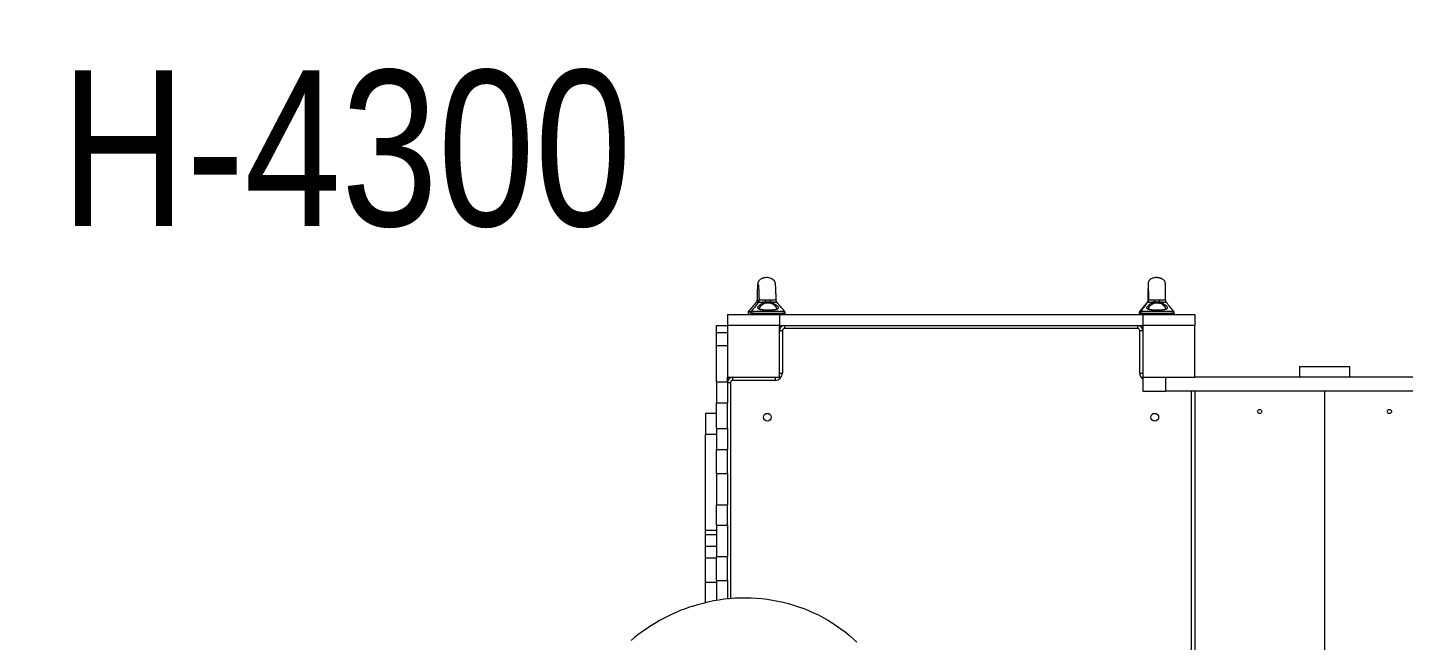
# Model space of a CAD drawing. Header units: millimetres. Extents: x -8607 to 7621, y -5747 to 4382.
# Drawn here: x -5625 to -2975, y 774 to 1955 of the extents above; entities that cross this region are included whole.
import ezdxf

# ---------------------------------------------------------------- set-up
doc = ezdxf.new("R2010")
doc.units = ezdxf.units.MM
for name, color, linetype in [('DIKOM_ОБЪЕКТ', 7, 'Continuous'), ('DIKOM_РАЗМЕР_ЗОНА', 7, 'Continuous'), ('DIKOM_РАЗМЕР_ОБЪЕКТА', 7, 'Continuous')]:
    doc.layers.add(name, color=color, linetype=linetype)
doc.styles.add('style1', font='arial.ttf', dxfattribs={"width": 0.8})
doc.dimstyles.new('1-50', dxfattribs={"dimtxt": 300, "dimasz": 200, "dimexe": 100, "dimexo": 0, "dimgap": 100, "dimtad": 1, "dimtxsty": 'style1', "dimcen": 200, "dimclrd": 7, "dimclre": 7, "dimclrt": 7, "dimadec": 1, "dimazin": 2, "dimtfac": 1, "dimtmove": 0, "dimatfit": 2, "dimfxl": 0, "dimlwd": 25, "dimlwe": 18, "dimarcsym": 0})

# ---------------------------------------------------------------- blocks, each defined once
blk = doc.blocks.new('*D10')
at = {"layer": 'Defpoints', "color": 0, "transparency": 16777216}
for p in [(1185.1, 4381.6), (-8157.3, -4329.5), (-3835.9, -4329.5)]:
    blk.add_point(p, dxfattribs=at)
at = {"layer": 'DIKOM_РАЗМЕР_ЗОНА', "color": 7, "lineweight": 18, "transparency": 16777216}
for p, q in [((1185.1, 4381.6), (-8257.3, 4381.6)), ((-3835.9, -4329.5), (-8257.3, -4329.5))]:
    blk.add_line(p, q, dxfattribs=at)
at = {"layer": 'DIKOM_РАЗМЕР_ЗОНА', "color": 7, "lineweight": 25, "transparency": 16777216}
blk.add_line((-8157.3, 4181.6), (-8157.3, -4129.5), dxfattribs=at)
at = {"layer": 'DIKOM_РАЗМЕР_ЗОНА', "color": 7, "transparency": 16777216}
for points in [[(-8190.7, 4181.6), (-8124, 4181.6), (-8157.3, 4381.6)], [(-8190.7, -4129.5), (-8124, -4129.5), (-8157.3, -4329.5)]]:
    blk.add_solid(points, dxfattribs=at)
at = {"layer": 'DIKOM_РАЗМЕР_ЗОНА', "color": 7, "transparency": 16777216, "insert": (-8410.5, 265.9), "char_height": 300, "attachment_point": 5, "rotation": 90, "style": 'style1'}
blk.add_mtext('8700', dxfattribs=at)
blk = doc.blocks.new('*D12')
at = {"layer": 'Defpoints', "color": 0, "transparency": 16777216}
for p in [(1548.3, 2616.6), (-7397.5, -2329.5), (-4101.7, -2329.5)]:
    blk.add_point(p, dxfattribs=at)
at = {"layer": 'DIKOM_РАЗМЕР_ОБЪЕКТА', "color": 7, "lineweight": 18, "transparency": 16777216}
for p, q in [((1548.3, 2616.6), (-7497.5, 2616.6)), ((-4101.7, -2329.5), (-7497.5, -2329.5))]:
    blk.add_line(p, q, dxfattribs=at)
at = {"layer": 'DIKOM_РАЗМЕР_ОБЪЕКТА', "color": 7, "lineweight": 25, "transparency": 16777216}
blk.add_line((-7397.5, 2416.6), (-7397.5, -2129.5), dxfattribs=at)
at = {"layer": 'DIKOM_РАЗМЕР_ОБЪЕКТА', "color": 7, "transparency": 16777216}
for points in [[(-7430.9, 2416.6), (-7364.2, 2416.6), (-7397.5, 2616.6)], [(-7430.9, -2129.5), (-7364.2, -2129.5), (-7397.5, -2329.5)]]:
    blk.add_solid(points, dxfattribs=at)
at = {"layer": 'DIKOM_РАЗМЕР_ОБЪЕКТА', "color": 7, "transparency": 16777216, "insert": (-7650.7, 236.9), "char_height": 300, "attachment_point": 5, "rotation": 90, "style": 'style1'}
blk.add_mtext('4950', dxfattribs=at)

msp = doc.modelspace()

# ---------------------------------------------------------------- linework, layer by layer
at = {"layer": 'DIKOM_ОБЪЕКТ', "color": 7, "linetype": 'Continuous', "lineweight": 15}
for p, q in [((-4237.026, 1405.667), (-4237.026, 1403.109)), ((-4235.62, 1409.091), (-4235.626, 1409.086)), ((-4231.507, 1405.796), (-4231.507, 1403.109)), ((-4215.788, 1430.274), (-4215.766, 1430.298)), ((-4215.329, 1413.899), (-4215.329, 1413.72)), ((-4182.942, 1430.411), (-4182.948, 1430.37)), ((-4181.146, 1425.583), (-4181.172, 1425.591)), ((-4165.507, 1403.109), (-4165.507, 1405.672)), ((-3483.581, 1405.718), (-3483.581, 1403.109)), ((-3482.236, 1405.749), (-3482.236, 1403.109)), ((-3466.173, 1413.899), (-3466.192, 1413.536)), ((-3465.875, 1430.301), (-3465.857, 1430.324)), ((-3433.058, 1430.38), (-3433.057, 1430.335)), ((-3431.321, 1425.576), (-3431.36, 1425.586)), ((-3416.236, 1403.109), (-3416.236, 1405.722)), ((-4297.699, 1381.609), (-4276.699, 1381.609)), ((-4297.699, 1367.602), (-4297.699, 1381.609)), ((-4276.699, 1402.609), (-4276.699, 1381.609)), ((-4276.699, 1402.609), (-4176.699, 1402.609)), ((-4276.699, 1381.609), (-4276.699, 1281.609)), ((-4176.699, 1381.609), (-4276.699, 1381.609)), ((-4237.026, 1403.109), (-4231.507, 1403.109)), ((-4231.507, 1403.109), (-4197.568, 1403.109)), ((-4197.568, 1403.109), (-4165.507, 1403.109)), ((-4176.699, 1402.609), (-4176.699, 1381.609)), ((-4176.699, 1402.609), (-3476.699, 1402.609)), ((-4176.699, 1381.609), (-3476.699, 1381.609)), ((-4176.699, 1281.609), (-4176.699, 1381.609)), ((-4166.699, 1381.609), (-4166.699, 1375.609)), ((-3486.699, 1381.609), (-3486.699, 1375.609)), ((-3483.581, 1403.109), (-3482.236, 1403.109)), ((-3482.236, 1403.109), (-3449.007, 1403.109)), ((-3476.699, 1402.609), (-3476.699, 1381.609)), ((-3476.699, 1402.609), (-3376.699, 1402.609)), ((-3476.699, 1381.609), (-3476.699, 1281.609)), ((-3376.699, 1381.609), (-3476.699, 1381.609)), ((-3449.007, 1403.109), (-3416.236, 1403.109)), ((-3376.699, 1402.609), (-3376.699, 1381.609)), ((-3376.699, 1281.609), (-3376.699, 1381.609)), ((-4297.699, 1367.602), (-4276.699, 1367.602)), ((-4297.699, 1342.602), (-4297.699, 1367.602)), ((-4176.699, 1371.609), (-4170.699, 1371.609)), ((-4170.699, 1371.609), (-4170.699, 1289.609)), ((-3486.699, 1375.609), (-4166.699, 1375.609)), ((-3482.699, 1371.609), (-3476.699, 1371.609)), ((-3482.699, 1289.609), (-3482.699, 1371.609)), ((-4297.699, 1342.602), (-4276.699, 1342.602)), ((-4297.699, 1272.602), (-4297.699, 1342.602)), ((-3174.702, 1302.609), (-3174.702, 1281.609)), ((-3174.702, 1302.609), (-3078.702, 1302.609)), ((-3078.702, 1302.609), (-3078.702, 1281.609)), ((-4297.699, 1272.602), (-4276.699, 1272.602)), ((-4297.699, 1272.602), (-4297.699, 1232.602)), ((-4276.699, 1272.602), (-4276.699, 1281.609)), ((-4276.699, 1281.609), (-4176.699, 1281.609)), ((-4276.699, 1272.602), (-4276.699, 1232.602)), ((-4266.699, 1281.609), (-4266.699, 1275.609)), ((-4184.699, 1275.609), (-4266.699, 1275.609)), ((-4184.699, 1281.609), (-4184.699, 1275.609)), ((-4176.699, 1289.609), (-4170.699, 1289.609)), ((-3482.699, 1289.609), (-3476.699, 1289.609)), ((-3476.699, 1281.609), (-3476.699, 1254.609)), ((-3476.699, 1281.609), (-3376.699, 1281.609)), ((-3432.93, 1281.609), (-3432.93, 1254.609)), ((-2931.563, 1281.609), (-3376.699, 1281.609)), ((-4276.699, 1271.609), (-4270.699, 1271.609)), ((-4270.699, 1271.609), (-4270.699, 855.712)), ((-3476.699, 1254.609), (-3432.93, 1254.609)), ((-2931.563, 1254.609), (-3432.93, 1254.609)), ((-3382.699, 608.609), (-3382.699, 1254.609)), ((-3376.699, 1254.609), (-3376.699, 608.609)), ((-3126.699, 1254.609), (-3126.699, 608.609)), ((-4297.699, 1232.602), (-4276.699, 1232.602)), ((-4297.699, 1182.602), (-4297.699, 1232.602)), ((-4276.699, 1182.602), (-4276.699, 1232.602)), ((-4297.699, 1211.609), (-4318.699, 1211.609)), ((-4318.699, 1211.609), (-4318.699, 1171.609)), ((-4297.699, 1211.609), (-4309.699, 1211.609)), ((-4297.699, 1171.609), (-4318.699, 1171.609)), ((-4318.699, 986.43), (-4318.699, 1171.609)), ((-4297.699, 1182.602), (-4276.699, 1182.602)), ((-4297.699, 1182.602), (-4297.699, 1142.147)), ((-4276.699, 1182.602), (-4276.699, 1142.147)), ((-4297.699, 1142.147), (-4276.699, 1142.147)), ((-4297.699, 1096.38), (-4297.699, 1142.147)), ((-4276.699, 1096.38), (-4276.699, 1142.147)), ((-4297.699, 1096.38), (-4276.699, 1096.38)), ((-4297.699, 1096.38), (-4297.699, 1035.968)), ((-4276.699, 1096.38), (-4276.699, 1035.968)), ((-4297.699, 1035.968), (-4276.699, 1035.968)), ((-4297.699, 996.464), (-4297.699, 1035.968)), ((-4276.699, 996.464), (-4276.699, 1035.968)), ((-4297.699, 986.43), (-4318.699, 986.43)), ((-4318.699, 978.513), (-4318.699, 986.43)), ((-4297.699, 996.464), (-4276.699, 996.464)), ((-4297.699, 996.464), (-4297.699, 936.052)), ((-4276.699, 996.464), (-4276.699, 936.052)), ((-4318.699, 978.513), (-4297.699, 978.513)), ((-4318.699, 956.24), (-4318.699, 978.513)), ((-4318.699, 956.24), (-4297.699, 956.24)), ((-4318.699, 933.994), (-4318.699, 956.24)), ((-4318.699, 933.994), (-4297.699, 933.994)), ((-4318.699, 886.933), (-4318.699, 933.994)), ((-4297.699, 936.052), (-4276.699, 936.052)), ((-4297.699, 890.285), (-4297.699, 936.052)), ((-4276.699, 890.285), (-4276.699, 936.052)), ((-4318.699, 886.933), (-4297.699, 886.933)), ((-4318.699, 847.904), (-4318.699, 886.933)), ((-4297.699, 890.285), (-4276.699, 890.285)), ((-4297.699, 890.285), (-4297.699, 852.247)), ((-4276.699, 890.285), (-4276.699, 855.143))]:
    msp.add_line(p, q, dxfattribs=at)
at = {"layer": 'DIKOM_ОБЪЕКТ', "color": 7, "linetype": 'Continuous', "lineweight": 15, "flags": 128}
for points in [[(-4181.405, 1413.302), (-4181.401, 1413.905), (-4181.913, 1415.313), (-4182.437, 1416.203), (-4183.73, 1417.861), (-4185.458, 1419.553), (-4187.183, 1420.901), (-4189.184, 1422.143), (-4191.117, 1423.068), (-4193.232, 1423.814), (-4195.424, 1424.318), (-4197.707, 1424.58), (-4200.252, 1424.556), (-4202.734, 1424.217), (-4205.07, 1423.582), (-4207.204, 1422.708), (-4209.839, 1421.157), (-4211.983, 1419.401), (-4213.501, 1417.748), (-4214.588, 1416.134), (-4215.329, 1413.899), (-4215.329, 1413.899)], [(-3432.259, 1413.449), (-3432.232, 1413.905), (-3432.681, 1415.313), (-3433.169, 1416.203), (-3434.405, 1417.861), (-3436.081, 1419.553), (-3437.768, 1420.901), (-3439.736, 1422.143), (-3441.646, 1423.068), (-3443.743, 1423.814), (-3445.923, 1424.318), (-3448.2, 1424.58), (-3450.747, 1424.556), (-3453.238, 1424.217), (-3455.591, 1423.582), (-3457.748, 1422.708), (-3460.426, 1421.157), (-3462.62, 1419.401), (-3464.19, 1417.748), (-3465.336, 1416.134), (-3466.173, 1413.899), (-3466.173, 1413.899)], [(-4343.475, 840.823), (-4333.607, 843.906), (-4323.63, 846.668), (-4313.557, 849.105), (-4303.399, 851.213), (-4293.169, 852.992), (-4282.879, 854.438), (-4272.542, 855.549), (-4262.17, 856.326), (-4251.775, 856.765), (-4241.37, 856.868), (-4230.968, 856.633), (-4220.58, 856.061), (-4210.22, 855.153), (-4199.9, 853.91), (-4189.632, 852.334), (-4179.429, 850.425), (-4169.303, 848.187), (-4159.266, 845.623), (-4149.33, 842.734), (-4139.508, 839.526), (-4129.81, 836.001), (-4120.249, 832.164), (-4110.837, 828.02), (-4101.584, 823.573), (-4092.501, 818.829), (-4083.6, 813.794), (-4074.891, 808.473), (-4066.385, 802.873), (-4058.092, 797.001), (-4050.022, 790.864), (-4042.185, 784.469), (-4034.589, 777.824), (-4027.245, 770.937)]]:
    msp.add_lwpolyline(points, dxfattribs=at)
at = {"layer": 'DIKOM_ОБЪЕКТ', "color": 7, "linetype": 'Continuous', "lineweight": 15}
for centre, radius in [((-3251.699, 1215.609), 4), ((-3001.699, 1215.609), 4), ((-4199.699, 1204.609), 7.5), ((-3453.699, 1204.609), 7.5)]:
    msp.add_circle(centre, radius, dxfattribs=at)
for centre, radius, start, end in [((-4226.246, 1431.474), 23.584, 346.767567, 358.689074), ((-4178.197, 1431.622), 17.116, 182.30015, 198.908822), ((-3473.581, 1431.532), 20.553, 344.602699, 358.332333), ((-3426.67, 1431.572), 19.007, 181.919678, 196.809018), ((-4236.526, 1403.109), 0.5, 180, 270), ((-4231.007, 1403.109), 0.5, 180, 270), ((-4166.699, 1371.609), 10, 90, 180), ((-4166.007, 1403.109), 0.5, 270, 0), ((-3486.699, 1371.609), 10, 0, 90), ((-3483.081, 1403.109), 0.5, 180, 270), ((-3481.736, 1403.109), 0.5, 180, 270), ((-3416.736, 1403.109), 0.5, 270, 0), ((-4166.699, 1371.609), 4, 90, 180), ((-3486.699, 1371.609), 4, 0, 90), ((-4266.699, 1271.609), 10, 90, 180), ((-4266.699, 1271.609), 4, 90, 180), ((-4184.699, 1289.609), 14, 270, 0), ((-3468.699, 1289.609), 14, 180, 235.150095), ((-4232.544, 502.892), 355.673, 108.173194, 130.22863)]:
    msp.add_arc(centre, radius, start, end, dxfattribs=at)
for points, knots in [([(-4182.827, 1430.371), (-4182.829, 1430.467), (-4182.856, 1432.219), (-4182.922, 1435.25), (-4183.021, 1439.326), (-4183.123, 1442.778), (-4183.221, 1445.635), (-4183.33, 1448.413), (-4183.459, 1451.276), (-4183.623, 1454.294), (-4183.814, 1457.142), (-4184.022, 1459.555), (-4184.248, 1461.496), (-4184.489, 1462.982), (-4184.769, 1464.163), (-4185.113, 1465.205), (-4185.719, 1466.491), (-4186.633, 1467.813), (-4187.753, 1468.983), (-4188.911, 1469.957), (-4190.421, 1470.955), (-4192.972, 1472.234), (-4196.702, 1473.344), (-4201.516, 1473.764), (-4205.533, 1473.336), (-4208.617, 1472.506), (-4210.726, 1471.676), (-4212.6, 1470.664), (-4214.2, 1469.504), (-4215.492, 1468.251), (-4216.549, 1466.866), (-4217.296, 1465.461), (-4217.754, 1464.176), (-4218.011, 1463.134), (-4218.165, 1462.284), (-4218.269, 1461.585), (-4218.38, 1460.713), (-4218.515, 1459.462), (-4218.67, 1457.712), (-4218.842, 1455.34), (-4219.023, 1452.248), (-4219.206, 1448.374), (-4219.367, 1444.091), (-4219.503, 1439.648), (-4219.611, 1435.235), (-4219.679, 1432.12), (-4219.705, 1430.409), (-4219.706, 1430.373)], [0, 0, 0, 0, 0.00176933, 0.03228915, 0.06143428, 0.08848694, 0.11271427, 0.13347274, 0.1640408, 0.19759591, 0.23425237, 0.27365684, 0.30987871, 0.34048611, 0.36500665, 0.38325346, 0.39757567, 0.41221743, 0.4202977, 0.42931024, 0.4396318, 0.45150386, 0.47706391, 0.50328896, 0.52981151, 0.54267697, 0.5553958, 0.56814121, 0.58113088, 0.59462409, 0.60832215, 0.62501216, 0.64044522, 0.65507186, 0.66916525, 0.68319935, 0.70154834, 0.72541765, 0.75438346, 0.78781488, 0.82490599, 0.86467294, 0.90600248, 0.93738331, 0.96860619, 0.99933498, 1, 1, 1, 1]), ([(-4217.124, 1459.684), (-4217.127, 1459.686), (-4217.136, 1459.689), (-4217.07, 1459.241), (-4216.993, 1458.576), (-4216.884, 1457.49), (-4216.754, 1455.913), (-4216.604, 1453.715), (-4216.443, 1450.814), (-4216.277, 1447.149), (-4216.13, 1443.086), (-4216.005, 1438.843), (-4215.904, 1434.745), (-4215.848, 1431.752), (-4215.82, 1430.301)], [0, 0, 0, 0, 0.027005673, 0.069676973, 0.126627565, 0.199064693, 0.285755335, 0.384868138, 0.494115369, 0.610691879, 0.73150362, 0.823110311, 0.914250525, 1, 1, 1, 1]), ([(-3466.399, 1462.971), (-3466.418, 1462.898), (-3466.456, 1462.751), (-3466.512, 1461.755), (-3466.568, 1460.166), (-3466.621, 1457.949), (-3466.672, 1455.154), (-3466.719, 1451.834), (-3466.762, 1448.067), (-3466.8, 1443.939), (-3466.832, 1439.537), (-3466.86, 1435.045), (-3466.874, 1431.853), (-3466.881, 1430.341)], [0, 0, 0, 0, 0.10024655, 0.20172644, 0.30323937, 0.40362415, 0.50174333, 0.59660492, 0.68744382, 0.77366731, 0.85500068, 0.93132236, 1, 1, 1, 1]), ([(-3433.39, 1462.572), (-3433.496, 1463.504), (-3433.717, 1465.451), (-3435.419, 1468.1), (-3437.778, 1470.208), (-3440.366, 1471.661), (-3442.716, 1472.55), (-3444.754, 1473.086), (-3446.595, 1473.408), (-3448.373, 1473.582), (-3450.064, 1473.626), (-3451.921, 1473.553), (-3454.286, 1473.271), (-3457.348, 1472.533), (-3460.763, 1471.07), (-3463.388, 1469.118), (-3464.99, 1467.17), (-3465.83, 1465.64), (-3466.339, 1464.084), (-3466.402, 1463.051), (-3466.432, 1462.55)], [0, 0, 0, 0, 0.06540416, 0.13662122, 0.21104754, 0.28111651, 0.33786119, 0.38164168, 0.42403608, 0.46465704, 0.50287029, 0.53878365, 0.59071551, 0.66475779, 0.75292826, 0.84335299, 0.88622188, 0.9265577, 0.96436556, 1, 1, 1, 1]), ([(-3466.396, 1462.23), (-3466.379, 1462.186), (-3466.345, 1462.094), (-3466.293, 1461.189), (-3466.24, 1459.678), (-3466.189, 1457.533), (-3466.14, 1454.805), (-3466.094, 1451.547), (-3466.053, 1447.837), (-3466.015, 1443.761), (-3465.983, 1439.402), (-3465.956, 1434.964), (-3465.942, 1431.812), (-3465.935, 1430.328)], [0, 0, 0, 0, 0.09443127, 0.19649573, 0.2986477, 0.39970928, 0.49852755, 0.5940972, 0.68564185, 0.77256153, 0.85457651, 0.93156265, 1, 1, 1, 1]), ([(-3432.936, 1430.336), (-3432.938, 1430.826), (-3432.947, 1433.285), (-3432.968, 1437.003), (-3432.996, 1441.244), (-3433.022, 1444.405), (-3433.045, 1446.983), (-3433.067, 1449.187), (-3433.093, 1451.361), (-3433.121, 1453.506), (-3433.154, 1455.709), (-3433.194, 1457.865), (-3433.241, 1459.852), (-3433.294, 1461.502), (-3433.353, 1462.691), (-3433.396, 1462.875), (-3433.418, 1462.971)], [0, 0, 0, 0, 0.02127302, 0.1066738, 0.18197928, 0.24334089, 0.28973228, 0.34289233, 0.39183115, 0.44924644, 0.51579757, 0.5921542, 0.67877816, 0.77585492, 0.88320643, 1, 1, 1, 1]), ([(-4235.677, 1409.133), (-4235.772, 1409.034), (-4236.089, 1408.701), (-4236.549, 1407.91), (-4236.95, 1406.832), (-4236.994, 1406.051), (-4237.016, 1405.671)], [0, 0, 0, 0, 0.12482036, 0.41855143, 0.71639747, 1, 1, 1, 1]), ([(-4231.283, 1407.215), (-4231.832, 1407.141), (-4233.5, 1406.918), (-4235.383, 1406.491), (-4236.816, 1406.031), (-4236.932, 1405.78), (-4236.984, 1405.667)], [0, 0, 0, 0, 0.14593833, 0.44315732, 0.75008156, 1, 1, 1, 1]), ([(-4235.626, 1409.086), (-4235.664, 1409.071), (-4235.793, 1409.021), (-4235.056, 1408.78), (-4233.455, 1408.394), (-4231.908, 1408.104), (-4231.079, 1407.988), (-4230.992, 1407.976)], [0, 0, 0, 0, 0.13110673, 0.43842335, 0.75686227, 0.97445535, 1, 1, 1, 1]), ([(-4221.49, 1425.583), (-4223.955, 1422.719), (-4228.538, 1417.396), (-4233.429, 1411.757), (-4235.689, 1409.151)], [0, 0, 0, 0, 0.53801983, 1, 1, 1, 1]), ([(-4230.32, 1409.078), (-4230.473, 1408.887), (-4230.841, 1408.425), (-4231.261, 1407.462), (-4231.507, 1406.527), (-4231.478, 1405.959), (-4231.47, 1405.795)], [0, 0, 0, 0, 0.22590662, 0.54565911, 0.86852546, 1, 1, 1, 1]), ([(-4165.571, 1405.673), (-4165.551, 1405.652), (-4165.407, 1405.5), (-4166.024, 1405.276), (-4167.496, 1405.004), (-4169.916, 1404.79), (-4173.14, 1404.621), (-4177.074, 1404.49), (-4181.628, 1404.392), (-4186.651, 1404.324), (-4192.016, 1404.285), (-4196.684, 1404.273), (-4201.362, 1404.279), (-4206.012, 1404.301), (-4211.328, 1404.355), (-4216.274, 1404.439), (-4220.727, 1404.554), (-4224.535, 1404.704), (-4227.629, 1404.896), (-4229.857, 1405.139), (-4231.264, 1405.429), (-4231.409, 1405.675), (-4231.48, 1405.795)], [0, 0, 0, 0, 0.00836501, 0.06199799, 0.11562531, 0.16925219, 0.22287703, 0.27650233, 0.33012761, 0.38375268, 0.43737896, 0.49100542, 0.51908284, 0.57271976, 0.62635744, 0.68000846, 0.73365913, 0.78734992, 0.84104096, 0.89490439, 0.94876816, 1, 1, 1, 1]), ([(-4217.357, 1425.586), (-4219.769, 1422.513), (-4224.027, 1417.089), (-4228.428, 1411.512), (-4230.336, 1409.093)], [0, 0, 0, 0, 0.56641016, 1, 1, 1, 1]), ([(-4230.265, 1409.038), (-4230.278, 1409.063), (-4230.328, 1409.159), (-4229.509, 1409.182), (-4227.879, 1409.177), (-4225.496, 1409.13), (-4222.436, 1409.074), (-4218.821, 1409.019), (-4214.666, 1408.97), (-4210.152, 1408.931), (-4205.306, 1408.904), (-4201.103, 1408.893), (-4196.879, 1408.89), (-4192.665, 1408.895), (-4187.822, 1408.915), (-4183.213, 1408.948), (-4179.021, 1408.992), (-4175.288, 1409.044), (-4172.157, 1409.1), (-4169.653, 1409.155), (-4167.906, 1409.184), (-4166.933, 1409.185), (-4166.91, 1409.113), (-4166.901, 1409.086)], [0, 0, 0, 0, 0.01885601, 0.0738197, 0.12540068, 0.17825535, 0.2287372, 0.28049133, 0.33041345, 0.38163431, 0.43127159, 0.48222369, 0.50851721, 0.55812005, 0.60904108, 0.65884154, 0.70995242, 0.76019983, 0.81173587, 0.86279048, 0.91510915, 0.96759971, 1, 1, 1, 1]), ([(-4219.659, 1430.416), (-4219.698, 1429.905), (-4219.776, 1428.87), (-4220.292, 1427.401), (-4220.911, 1426.278), (-4221.354, 1425.768), (-4221.504, 1425.596)], [0, 0, 0, 0, 0.28682818, 0.5805733, 0.85774018, 1, 1, 1, 1]), ([(-4217.073, 1425.84), (-4217.641, 1425.807), (-4219.021, 1425.727), (-4220.534, 1425.584), (-4221.446, 1425.528), (-4221.471, 1425.565), (-4221.479, 1425.577)], [0, 0, 0, 0, 0.21754287, 0.52820304, 0.83932451, 1, 1, 1, 1]), ([(-4219.621, 1430.375), (-4219.606, 1430.279), (-4219.569, 1430.053), (-4218.297, 1429.656), (-4216.912, 1429.442), (-4215.903, 1429.372), (-4215.819, 1429.366)], [0, 0, 0, 0, 0.24309718, 0.56995732, 0.96423082, 1, 1, 1, 1]), ([(-4194.39, 1426.076), (-4193.718, 1425.944), (-4192.185, 1425.643), (-4189.919, 1424.932), (-4187.553, 1423.946), (-4185.315, 1422.732), (-4183.163, 1421.265), (-4181.26, 1419.632), (-4179.979, 1418.191), (-4179.095, 1416.855), (-4178.602, 1415.635), (-4178.647, 1414.421), (-4179.324, 1413.399), (-4180.581, 1412.596), (-4182.369, 1411.96), (-4184.55, 1411.481), (-4187.127, 1411.117), (-4189.965, 1410.862), (-4193.052, 1410.696), (-4196.246, 1410.617), (-4199.521, 1410.62), (-4202.729, 1410.703), (-4205.842, 1410.872), (-4208.722, 1411.13), (-4211.341, 1411.49), (-4213.584, 1411.956), (-4215.43, 1412.551), (-4216.805, 1413.28), (-4217.695, 1414.171), (-4217.988, 1414.995), (-4218.008, 1415.849), (-4217.819, 1416.709), (-4217.179, 1417.989), (-4216.018, 1419.502), (-4214.193, 1421.241), (-4211.747, 1423), (-4208.976, 1424.436), (-4206.131, 1425.459), (-4204.292, 1425.899), (-4203.319, 1426.07), (-4203.287, 1426.075)], [0, 0, 0, 0, 0.01781693, 0.04061206, 0.06387699, 0.08995997, 0.11656028, 0.14777319, 0.17984564, 0.19769321, 0.22791041, 0.25911947, 0.28889393, 0.31968623, 0.3477187, 0.37659652, 0.40400609, 0.43219988, 0.4594047, 0.48737319, 0.51449196, 0.5423649, 0.56943018, 0.59724756, 0.62426653, 0.65203608, 0.67904704, 0.70681246, 0.73400883, 0.76196796, 0.77166558, 0.79505736, 0.81888425, 0.84934154, 0.88062508, 0.91457795, 0.94968169, 0.97411339, 0.99915571, 1, 1, 1, 1]), ([(-4203.287, 1426.075), (-4204.393, 1426.068), (-4206.631, 1426.052), (-4209.617, 1426.008), (-4212.225, 1425.943), (-4214.177, 1425.865), (-4215.669, 1425.774), (-4216.843, 1425.67), (-4217.494, 1425.567), (-4217.341, 1425.567), (-4217.327, 1425.567)], [0, 0, 0, 0, 0.16492674, 0.33376861, 0.46890862, 0.60803497, 0.70952155, 0.81428745, 0.98338538, 1, 1, 1, 1]), ([(-4215.753, 1430.275), (-4215.752, 1430.261), (-4215.684, 1429.735), (-4215.844, 1428.672), (-4216.232, 1427.27), (-4216.772, 1426.198), (-4217.153, 1425.722), (-4217.299, 1425.54)], [0, 0, 0, 0, 0.00780548, 0.29809334, 0.57540091, 0.83764105, 1, 1, 1, 1]), ([(-4215.766, 1430.298), (-4215.724, 1430.404), (-4215.633, 1430.637), (-4214.288, 1430.829), (-4212.336, 1430.893), (-4210.13, 1430.915), (-4207.935, 1430.923), (-4205.438, 1430.93), (-4203.591, 1430.933), (-4202.667, 1430.934)], [0, 0, 0, 0, 0.12902484, 0.28311123, 0.46767092, 0.58784688, 0.7081329, 0.85401496, 1, 1, 1, 1]), ([(-4214.955, 1413.108), (-4215.021, 1413.163), (-4215.208, 1413.319), (-4215.302, 1413.505), (-4215.344, 1413.529), (-4215.328, 1413.685), (-4215.325, 1413.72)], [0, 0, 0, 0, 0.1801874, 0.51127187, 0.88837853, 1, 1, 1, 1]), ([(-4181.342, 1413.302), (-4181.342, 1413.266), (-4181.343, 1413.169), (-4181.342, 1413.191), (-4181.531, 1412.954), (-4182.004, 1412.638), (-4182.809, 1412.288), (-4183.889, 1411.955), (-4185.233, 1411.652), (-4186.856, 1411.387), (-4188.713, 1411.166), (-4190.762, 1410.994), (-4192.973, 1410.87), (-4195.288, 1410.795), (-4197.667, 1410.768), (-4200.063, 1410.789), (-4202.425, 1410.859), (-4204.707, 1410.979), (-4206.867, 1411.15), (-4208.86, 1411.373), (-4210.644, 1411.648), (-4212.178, 1411.971), (-4213.42, 1412.334), (-4214.319, 1412.705), (-4214.768, 1412.968), (-4214.925, 1413.086), (-4214.955, 1413.108)], [0, 0, 0, 0, 0.02812116, 0.07638026, 0.11580813, 0.15806099, 0.19857389, 0.23814937, 0.28016033, 0.32370835, 0.36773439, 0.41298923, 0.45853145, 0.5044666, 0.5506583, 0.59675676, 0.64309372, 0.6889498, 0.73474676, 0.78028514, 0.82499529, 0.86949216, 0.91235758, 0.95430191, 0.99115446, 1, 1, 1, 1]), ([(-4194.39, 1426.076), (-4195.723, 1426.22), (-4198.694, 1426.54), (-4201.655, 1426.24), (-4203.287, 1426.075)], [0, 0, 0, 0, 0.44886453, 1, 1, 1, 1]), ([(-4202.667, 1430.934), (-4201.453, 1430.911), (-4198.988, 1430.865), (-4196.542, 1430.912), (-4195.3, 1430.935)], [0, 0, 0, 0, 0.492432153, 1, 1, 1, 1]), ([(-4195.3, 1430.935), (-4194.406, 1430.934), (-4192.649, 1430.931), (-4190.164, 1430.926), (-4188.175, 1430.916), (-4186.531, 1430.901), (-4185.211, 1430.875), (-4184.082, 1430.818), (-4183.33, 1430.708), (-4182.863, 1430.582), (-4182.921, 1430.456), (-4182.942, 1430.411)], [0, 0, 0, 0, 0.14931495, 0.2937188, 0.43799036, 0.52605072, 0.63767645, 0.74917686, 0.84738637, 0.9454835, 1, 1, 1, 1]), ([(-4181.172, 1425.591), (-4181.186, 1425.609), (-4181.205, 1425.633), (-4181.754, 1425.707), (-4182.51, 1425.782), (-4183.495, 1425.844), (-4184.726, 1425.905), (-4186.267, 1425.963), (-4188.674, 1426.017), (-4191.393, 1426.055), (-4193.31, 1426.068), (-4194.39, 1426.076)], [0, 0, 0, 0, 0.11845435, 0.15292976, 0.26789938, 0.38761224, 0.40127035, 0.54757873, 0.69867862, 0.83028565, 1, 1, 1, 1]), ([(-4181.104, 1425.66), (-4181.137, 1425.695), (-4181.491, 1426.066), (-4182.085, 1427.013), (-4182.663, 1428.479), (-4182.919, 1429.671), (-4182.893, 1430.293), (-4182.888, 1430.409)], [0, 0, 0, 0, 0.030671454, 0.329092274, 0.635012111, 0.93211066, 1, 1, 1, 1]), ([(-4166.835, 1409.146), (-4169.232, 1411.919), (-4173.958, 1417.388), (-4178.731, 1422.916), (-4181.084, 1425.641)], [0, 0, 0, 0, 0.50708153, 1, 1, 1, 1]), ([(-4165.52, 1405.677), (-4165.541, 1406.062), (-4165.583, 1406.832), (-4165.97, 1407.877), (-4166.417, 1408.66), (-4166.736, 1409.009), (-4166.849, 1409.132)], [0, 0, 0, 0, 0.28814553, 0.57627307, 0.85006495, 1, 1, 1, 1]), ([(-3482.309, 1409.116), (-3482.505, 1408.867), (-3482.919, 1408.344), (-3483.361, 1407.306), (-3483.589, 1406.392), (-3483.555, 1405.853), (-3483.546, 1405.716)], [0, 0, 0, 0, 0.27821603, 0.58473445, 0.89464921, 1, 1, 1, 1]), ([(-3482.166, 1406.445), (-3482.634, 1406.297), (-3483.471, 1406.032), (-3483.491, 1405.814), (-3483.499, 1405.718)], [0, 0, 0, 0, 0.55926288, 1, 1, 1, 1]), ([(-3482.244, 1409.075), (-3482.283, 1409.062), (-3482.437, 1409.013), (-3482.147, 1408.873), (-3481.442, 1408.701), (-3481.312, 1408.669)], [0, 0, 0, 0, 0.21483745, 0.85474502, 1, 1, 1, 1]), ([(-3468.569, 1425.587), (-3470.952, 1422.722), (-3475.387, 1417.39), (-3480.118, 1411.743), (-3482.307, 1409.13)], [0, 0, 0, 0, 0.53740756, 1, 1, 1, 1]), ([(-3481.001, 1409.091), (-3481.169, 1408.881), (-3481.555, 1408.402), (-3481.989, 1407.418), (-3482.236, 1406.483), (-3482.207, 1405.915), (-3482.199, 1405.749)], [0, 0, 0, 0, 0.24328555, 0.55511034, 0.87020196, 1, 1, 1, 1]), ([(-3416.334, 1405.724), (-3416.306, 1405.686), (-3416.181, 1405.516), (-3416.888, 1405.275), (-3418.489, 1405.005), (-3421.013, 1404.79), (-3424.335, 1404.621), (-3428.353, 1404.49), (-3432.975, 1404.392), (-3438.049, 1404.324), (-3443.447, 1404.285), (-3448.125, 1404.273), (-3452.801, 1404.279), (-3457.434, 1404.301), (-3462.713, 1404.355), (-3467.601, 1404.439), (-3471.981, 1404.554), (-3475.7, 1404.704), (-3478.694, 1404.896), (-3480.806, 1405.14), (-3482.06, 1405.416), (-3482.131, 1405.645), (-3482.163, 1405.749)], [0, 0, 0, 0, 0.015325191, 0.068955395, 0.122580182, 0.176204084, 0.229826751, 0.283448719, 0.337071511, 0.39069372, 0.444317385, 0.497940864, 0.526016365, 0.579651171, 0.633285774, 0.686933797, 0.740582238, 0.794270079, 0.84795793, 0.901818745, 0.955679789, 1, 1, 1, 1]), ([(-3467.577, 1425.569), (-3469.903, 1422.71), (-3474.24, 1417.375), (-3478.866, 1411.726), (-3481.013, 1409.104)], [0, 0, 0, 0, 0.53601699, 1, 1, 1, 1]), ([(-3480.959, 1409.062), (-3480.974, 1409.078), (-3481.057, 1409.163), (-3480.335, 1409.181), (-3478.825, 1409.177), (-3476.539, 1409.13), (-3473.57, 1409.074), (-3470.032, 1409.019), (-3465.943, 1408.97), (-3461.477, 1408.931), (-3456.664, 1408.904), (-3452.475, 1408.893), (-3448.254, 1408.89), (-3444.03, 1408.895), (-3439.16, 1408.915), (-3434.507, 1408.948), (-3430.255, 1408.992), (-3426.448, 1409.044), (-3423.23, 1409.1), (-3420.63, 1409.155), (-3418.773, 1409.185), (-3417.673, 1409.183), (-3417.591, 1409.105), (-3417.557, 1409.072)], [0, 0, 0, 0, 0.01222228, 0.06719949, 0.11879454, 0.17166291, 0.22215759, 0.27392432, 0.32385932, 0.37509329, 0.4247437, 0.47570853, 0.50200967, 0.55162507, 0.60255885, 0.65237225, 0.70349669, 0.75375666, 0.80530603, 0.85637369, 0.90870583, 0.96121014, 1, 1, 1, 1]), ([(-3444.865, 1426.076), (-3444.196, 1425.944), (-3442.672, 1425.643), (-3440.425, 1424.932), (-3438.085, 1423.946), (-3435.881, 1422.732), (-3433.774, 1421.265), (-3431.926, 1419.632), (-3430.7, 1418.191), (-3429.875, 1416.855), (-3429.443, 1415.635), (-3429.561, 1414.421), (-3430.311, 1413.399), (-3431.636, 1412.596), (-3433.486, 1411.96), (-3435.72, 1411.481), (-3438.341, 1411.117), (-3441.213, 1410.862), (-3444.324, 1410.696), (-3447.53, 1410.617), (-3450.806, 1410.62), (-3454.003, 1410.703), (-3457.095, 1410.872), (-3459.943, 1411.13), (-3462.52, 1411.49), (-3464.713, 1411.956), (-3466.503, 1412.551), (-3467.816, 1413.28), (-3468.641, 1414.17), (-3468.882, 1414.995), (-3468.853, 1415.849), (-3468.621, 1416.709), (-3467.922, 1417.989), (-3466.701, 1419.502), (-3464.817, 1421.241), (-3462.315, 1423), (-3459.502, 1424.436), (-3456.627, 1425.459), (-3454.775, 1425.899), (-3453.798, 1426.07), (-3453.766, 1426.075)], [0, 0, 0, 0, 0.01781706, 0.0406122, 0.06387669, 0.08996006, 0.11656048, 0.14777296, 0.17984543, 0.19769316, 0.2279104, 0.25911914, 0.28889388, 0.31968599, 0.34771845, 0.37659613, 0.40400595, 0.43219971, 0.45940482, 0.48737336, 0.51449169, 0.54236512, 0.56943063, 0.59724789, 0.62426671, 0.65203661, 0.67904756, 0.70681222, 0.73400905, 0.76196821, 0.77166568, 0.79505725, 0.81888417, 0.84934151, 0.88062532, 0.91457832, 0.94968164, 0.97411324, 0.99915632, 1, 1, 1, 1]), ([(-3466.833, 1430.385), (-3466.829, 1430.329), (-3466.791, 1429.753), (-3467.006, 1428.615), (-3467.516, 1427.16), (-3468.102, 1426.139), (-3468.486, 1425.706), (-3468.582, 1425.598)], [0, 0, 0, 0, 0.032698188, 0.3379072, 0.631769087, 0.908586144, 1, 1, 1, 1]), ([(-3467.448, 1425.614), (-3467.506, 1425.609), (-3468.13, 1425.556), (-3468.544, 1425.529), (-3468.55, 1425.563), (-3468.551, 1425.574)], [0, 0, 0, 0, 0.06622648, 0.70713285, 1, 1, 1, 1]), ([(-3453.766, 1426.075), (-3454.867, 1426.068), (-3457.095, 1426.052), (-3460.055, 1426.008), (-3462.629, 1425.943), (-3464.543, 1425.866), (-3465.998, 1425.774), (-3467.112, 1425.671), (-3467.726, 1425.57), (-3467.575, 1425.568), (-3467.575, 1425.568)], [0, 0, 0, 0, 0.16758007, 0.33914365, 0.47645703, 0.61782685, 0.72094828, 0.82739898, 0.99922067, 1, 1, 1, 1]), ([(-3465.877, 1430.301), (-3465.888, 1429.836), (-3465.912, 1428.863), (-3466.319, 1427.484), (-3466.881, 1426.321), (-3467.316, 1425.774), (-3467.507, 1425.534)], [0, 0, 0, 0, 0.254248173, 0.531506856, 0.793996695, 1, 1, 1, 1]), ([(-3466.78, 1430.345), (-3466.791, 1430.258), (-3466.812, 1430.082), (-3466.227, 1429.911), (-3465.932, 1429.825)], [0, 0, 0, 0, 0.49491047, 1, 1, 1, 1]), ([(-3465.904, 1413.072), (-3465.959, 1413.12), (-3466.116, 1413.26), (-3466.169, 1413.413), (-3466.212, 1413.394), (-3466.193, 1413.529), (-3466.192, 1413.536)], [0, 0, 0, 0, 0.19394997, 0.55369854, 0.9784549, 1, 1, 1, 1]), ([(-3432.2, 1413.445), (-3432.202, 1413.401), (-3432.207, 1413.29), (-3432.222, 1413.267), (-3432.487, 1412.98), (-3433.026, 1412.644), (-3433.892, 1412.285), (-3435.032, 1411.948), (-3436.433, 1411.643), (-3438.108, 1411.378), (-3440.009, 1411.158), (-3442.093, 1410.987), (-3444.33, 1410.865), (-3446.662, 1410.792), (-3449.047, 1410.768), (-3451.44, 1410.791), (-3453.789, 1410.863), (-3456.05, 1410.986), (-3458.18, 1411.159), (-3460.134, 1411.383), (-3461.87, 1411.66), (-3463.348, 1411.983), (-3464.526, 1412.342), (-3465.359, 1412.704), (-3465.751, 1412.95), (-3465.881, 1413.053), (-3465.904, 1413.072)], [0, 0, 0, 0, 0.03392734, 0.0847244, 0.12371686, 0.16518143, 0.20563852, 0.24526375, 0.28728316, 0.33072817, 0.37458016, 0.41959698, 0.46484909, 0.51050276, 0.55634091, 0.60207999, 0.64805993, 0.69352094, 0.73896842, 0.78406998, 0.82836921, 0.87236353, 0.91462656, 0.9559868, 0.99232981, 1, 1, 1, 1]), ([(-3465.857, 1430.324), (-3465.833, 1430.42), (-3465.778, 1430.643), (-3464.513, 1430.829), (-3462.613, 1430.893), (-3460.442, 1430.915), (-3458.273, 1430.923), (-3455.797, 1430.93), (-3453.957, 1430.933), (-3453.037, 1430.934)], [0, 0, 0, 0, 0.11874662, 0.2746515, 0.46138953, 0.58298493, 0.70468928, 0.85229584, 1, 1, 1, 1]), ([(-3444.865, 1426.076), (-3446.195, 1426.22), (-3449.16, 1426.54), (-3452.129, 1426.24), (-3453.766, 1426.075)], [0, 0, 0, 0, 0.44886162, 1, 1, 1, 1]), ([(-3453.037, 1430.934), (-3451.826, 1430.911), (-3449.367, 1430.865), (-3446.912, 1430.912), (-3445.666, 1430.935)], [0, 0, 0, 0, 0.49244152, 1, 1, 1, 1]), ([(-3445.666, 1430.935), (-3444.769, 1430.934), (-3443.003, 1430.931), (-3440.496, 1430.926), (-3438.481, 1430.916), (-3436.809, 1430.901), (-3435.459, 1430.875), (-3434.297, 1430.817), (-3433.503, 1430.708), (-3432.992, 1430.574), (-3433.039, 1430.436), (-3433.058, 1430.38)], [0, 0, 0, 0, 0.14742705, 0.2900049, 0.43245201, 0.51939746, 0.62961157, 0.73970251, 0.83666842, 0.93352614, 1, 1, 1, 1]), ([(-3431.36, 1425.586), (-3431.393, 1425.605), (-3431.434, 1425.63), (-3432.037, 1425.707), (-3432.828, 1425.782), (-3433.841, 1425.844), (-3435.101, 1425.905), (-3436.671, 1425.963), (-3439.108, 1426.017), (-3441.853, 1426.055), (-3443.78, 1426.068), (-3444.865, 1426.076)], [0, 0, 0, 0, 0.12648441, 0.16064713, 0.27456809, 0.39319053, 0.40672416, 0.55170233, 0.70142307, 0.83183209, 1, 1, 1, 1]), ([(-3431.288, 1425.645), (-3431.547, 1425.978), (-3432.113, 1426.704), (-3432.703, 1428.115), (-3433.014, 1429.405), (-3432.997, 1430.15), (-3432.992, 1430.381)], [0, 0, 0, 0, 0.2591032, 0.565225, 0.86554195, 1, 1, 1, 1]), ([(-3417.499, 1409.122), (-3419.656, 1411.704), (-3424.191, 1417.135), (-3428.835, 1422.704), (-3431.271, 1425.625)], [0, 0, 0, 0, 0.475476398, 1, 1, 1, 1]), ([(-3416.268, 1405.727), (-3416.274, 1406.043), (-3416.285, 1406.75), (-3416.623, 1407.757), (-3417.06, 1408.587), (-3417.39, 1408.966), (-3417.513, 1409.108)], [0, 0, 0, 0, 0.24298354, 0.54412928, 0.82892309, 1, 1, 1, 1])]:
    msp.add_open_spline(points, degree=3, knots=knots, dxfattribs=at)

# ---------------------------------------------------------------- texts
at = {"layer": 'DIKOM_РАЗМЕР_ОБЪЕКТА', "insert": (-5560.842, 1873.094), "char_height": 300, "width": 1252.54025, "attachment_point": 1, "style": 'style1'}
msp.add_mtext('H-4300', dxfattribs=at)

# ---------------------------------------------------------------- dimensions: what is measured, and where the dimension line sits
at = {"layer": 'DIKOM_РАЗМЕР_ЗОНА'}
dim = msp.add_linear_dim(base=(-8157.332, -4329.499), p1=(1185.092, 4381.609), p2=(-3835.885, -4329.499), angle=90, text='8700', dimstyle='1-50', dxfattribs=at)
dim.commit()
dim.dimension.update_dxf_attribs({"geometry": '*D10', "text_midpoint": (-8157.332, 265.865), "dimtype": 160})
at = {"layer": 'DIKOM_РАЗМЕР_ОБЪЕКТА'}
dim = msp.add_linear_dim(base=(-7397.527, -2329.499), p1=(1548.301, 2616.609), p2=(-4101.699, -2329.499), angle=90, text='4950', dimstyle='1-50', dxfattribs=at)
dim.commit()
dim.dimension.update_dxf_attribs({"geometry": '*D12', "text_midpoint": (-7397.527, 236.905), "dimtype": 160})

doc.saveas('drawing.dxf')
